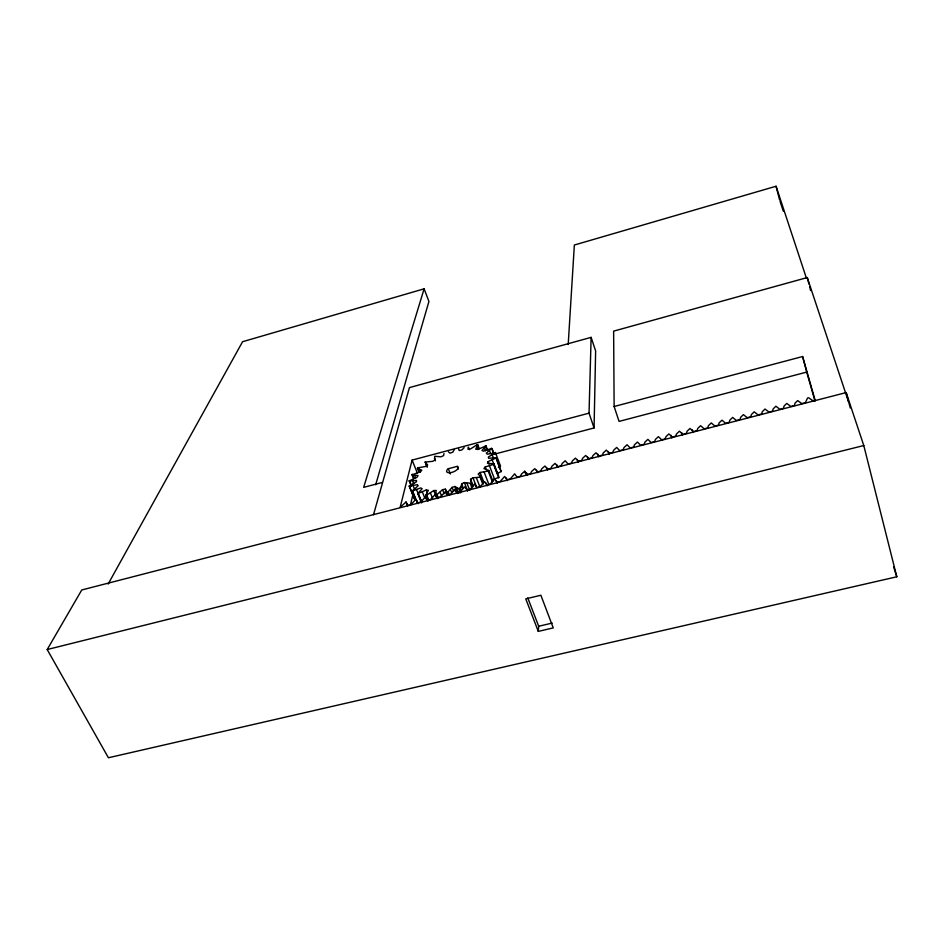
<?xml version="1.0" encoding="UTF-8"?>
<svg xmlns="http://www.w3.org/2000/svg" width="944" height="944" viewBox="0 0 944 944"><rect width="100%" height="100%" fill="white"/><g stroke="black" fill="none" stroke-linecap="round" stroke-linejoin="round"><path stroke-width="1.42" d="M494.585 454.111L594.071 427.962L595.629 350.967L591.121 337.362L409.436 387.618L373.517 514.704M594.071 427.962L589.032 413.165L591.121 337.362M472.307 485.983L470.549 479.292L472.968 477.794L481.051 477.109L478.148 474.077L480.083 472.448L488.225 471.044L488.791 470.478L483.918 468.578L485.216 466.938L493.594 464.389L493.924 463.846L487.458 463.185L488.048 461.663L496.143 457.675L488.567 458.277L488.414 456.967L495.529 452.801L487.198 454.194L486.337 453.167L491.659 448.353L483.493 451.173L481.995 450.524L486.018 445.922L477.747 449.427L475.705 449.167L477.782 444.813L477.015 444.801L470.372 449.025L467.929 449.167L468.389 447.078L469.392 449.698M568.205 344.43L574.353 245.027L776.062 186.239L806.483 278.35M538.292 631.394L525.761 598.862L540.877 595.251L553.255 627.89L538.292 631.394L538.682 626.25L527.779 597.894M427.219 467.245L425.13 462.053L432.706 461.345L435.054 459.929L434.582 456.282L440.978 456.813L443.609 455.622L443.975 453.557M492.261 460.058L497.335 473.463L501.122 471.575L496.143 457.675M425.13 462.053L427.632 464.896L425.709 466.442L418.003 467.811L417.437 468.354L421.815 470.195L420.458 471.788L411.997 474.797L418.003 475.493L417.295 477.015L409.224 480.968L416.481 480.437L416.493 481.794L409.236 486.007L417.401 484.697L418.145 485.782L412.457 490.809L420.741 487.942L422.169 488.685L417.767 493.582L426.31 489.96L428.34 490.29L425.933 495.034L426.712 495.081L433.744 490.561L436.234 490.455L435.68 492.756L436.034 494.703L436.954 494.597L442.535 489.688L445.32 489.157L447.362 492.603L452.07 487.399L454.937 486.467L459.091 488.85L461.297 486.101L461.64 483.847L464.377 482.585L471.245 483.269M410.369 505.241L413.083 493.983M589.032 413.165L412.091 460.094L400.138 507.341L406.014 501.984L407.808 505.359L410.982 504.544L415.749 499.459L418.216 503.671M375.677 484.756L428.93 301.478L424.116 288.817L242.584 341.716L108.147 584.041M424.116 288.817L363.664 487.364L382.131 482.502M491.777 480.036L499.022 477.31L493.924 463.846M47.2 649.543L81.762 589.976L846.154 392.586L863.784 445.533L896.8 576.784L108.418 757.761L47.2 649.543L863.784 445.533M454.123 449.958L452.731 452.235L449.993 453.132L448.388 451.846M487.293 485.841L484.661 481.617L480.166 486.679L476.909 487.517L474.726 484.189L470.183 489.252L466.95 490.089L464.826 486.762L460.247 491.824L457.014 492.65L454.949 489.311L450.335 494.385L447.114 495.211L445.096 491.859L440.447 496.933L437.249 497.759L435.29 494.408L430.594 499.47L427.408 500.296L425.496 496.933L420.776 502.007L417.59 502.833L417.118 500.981M464.177 447.645L461.84 449.981L459.173 450.524L458.572 448.778M448.294 468.72L448.117 468.849A6.148 2.655 -21.5 0 0 446.878 471.988A6.148 2.655 -21.5 0 0 451.173 472.543L452.695 472.13A6.148 2.655 -21.5 0 0 457.58 469.074A6.148 2.655 -21.5 0 0 457.274 466.36L448.294 468.72L450.382 474.006M498.385 467.575L500.544 466.124L495.34 452.4M848.562 401.896L807.273 277.56L613.624 331.132L614.131 406.51L619.063 421.402L806.719 372.089L815.05 401.224M614.131 406.51L802.612 356.525L815.097 400.162L812.855 400.74L808.619 397.743L807.521 398.038L805.409 402.663L801.822 403.584L797.668 400.586L794.99 403.265L794.411 405.507L790.836 406.427L786.741 403.407L784.051 406.085L783.437 408.339L779.886 409.259L775.862 406.227L773.148 408.905L772.511 411.159L768.959 412.08L765.006 409.035L762.28 411.726L761.607 413.979L758.079 414.888L754.197 411.844L751.436 414.522L750.751 416.776L747.223 417.696L743.412 414.628L740.639 417.319L739.931 419.573L736.414 420.481L732.662 417.413L729.877 420.104L729.134 422.369L725.629 423.266L721.948 420.186L719.151 422.877L718.384 425.142L714.891 426.039L711.269 422.947L708.448 425.638L707.658 427.915L704.177 428.812L700.625 425.709L697.781 428.399L696.967 430.676L693.498 431.573L690.017 428.458L687.161 431.148L686.312 433.426L682.854 434.323L679.444 431.196L676.565 433.886L675.692 436.163L672.246 437.06L668.895 433.921L666.004 436.612L665.107 438.901L661.673 439.786L658.393 436.647L655.478 439.338L654.558 441.627L651.136 442.512L647.914 439.361L644.988 442.052L644.044 444.341L640.622 445.226L637.471 442.063L634.521 444.754L633.554 447.055L630.155 447.928L627.052 444.754L624.09 447.456L623.099 449.757L619.712 450.63L616.68 447.444L613.694 450.146L612.68 452.447L609.305 453.321L606.331 450.123L603.334 452.825L602.296 455.126L598.921 455.999L596.018 452.79L593.009 455.492L591.935 457.805L588.584 458.666L585.74 455.456L582.708 458.159L581.622 460.471L578.271 461.333L575.486 458.111L572.442 460.814L571.332 463.126L567.993 463.988L565.267 460.755L562.211 463.457L561.078 465.77L557.751 466.631L555.084 463.386L552.004 466.1L550.848 468.413L547.532 469.274L544.936 466.017L541.844 468.731L540.652 471.044L537.348 471.906L534.811 468.637L531.696 471.351L530.493 473.676L527.2 474.525L524.722 471.245L521.595 473.959L520.368 476.283L517.076 477.133L514.657 473.853L510.267 478.903L506.987 479.741L504.627 476.449L500.202 481.499L496.933 482.337L494.632 479.045L490.16 484.095L486.903 484.933L486.243 483.104M538.682 626.25L552.205 623.075M406.014 501.984L407.69 506.008M409.354 480.472L410.959 484.402M409.224 480.968L411.383 486.219M412.457 490.809L417.354 502.763M412.08 490.491L415.891 499.789M409.236 486.007L414.782 499.636L409.366 486.431M412.363 474.266L413.956 478.183M411.997 474.797L413.602 478.714M418.357 493.771L421.638 501.795M416.54 489.629L421.413 501.583M412.575 480.968L413.649 483.599M417.767 493.582L421.579 502.928M413.201 485.83L414.817 489.794M426.712 495.081L428.895 500.45M412.091 460.094L417.319 472.979M425.933 495.034L428.104 500.403M426.9 498.456L427.998 501.158M425.496 496.933L426.594 499.636M422.393 492.072L424.564 497.417M414.628 475.398L415.702 478.018M430.417 492.969L432.588 498.338M419.207 469.487L420.257 472.094M418.003 467.811L419.584 471.717M417.437 468.354L419.018 472.26M426.31 489.96L427.396 492.626M436.954 494.597L438.04 497.299M435.68 492.756L436.753 495.447M436.718 495.919L437.804 498.621M436.034 494.703L437.119 497.405M433.744 490.561L436.919 498.456M440.046 492.225L441.662 496.273M425.933 463.634L426.983 466.242M448.353 492.343L449.427 495.045M434.382 458.218L435.408 460.814M447.362 492.603L448.447 495.305M445.32 489.157L447.468 494.55M445.91 491.104L447.527 495.152M442.535 489.688L444.152 493.724M452.07 487.399L453.675 491.446M450.595 489.889L451.669 492.591M456.648 487.918L458.784 493.334M454.937 486.467L457.604 493.216M456.436 490.809L457.51 493.535M454.949 489.311L456.023 492.025M461.64 483.847L463.221 487.906M461.297 486.101L462.359 488.815M460.07 488.473L461.132 491.187M459.091 488.85L460.696 492.921M467.079 483.434L469.723 490.219M464.377 482.585L467.551 490.703M466.336 488.249L467.398 490.974M457.274 466.36L458.312 469.003M470.549 479.292L473.463 486.573M470.348 483.741L471.929 487.824M476.46 477.994L480.13 487.47M472.968 477.794L476.637 487.257M480.083 472.448L483.706 481.9M481.051 477.109L483.139 482.537M480.059 475.41L482.667 482.183M480.295 477.664L482.903 484.437M484.107 471.988L488.768 484.154M488.791 470.478L492.91 481.298M488.225 471.044L492.355 481.865M477.782 444.813L479.281 448.742M477.015 444.801L478.514 448.73M485.216 466.938L486.243 469.628M477.204 446.866L478.207 449.486M493.594 464.389L498.703 477.865M486.018 445.922L487.517 449.875M485.393 445.769L486.892 449.722M484.437 448.164L485.44 450.795M496.237 480.52L497.276 483.269M488.048 461.663L489.075 464.342M489.488 465.864L494.609 479.328M496.06 458.17L501.122 471.575M492.072 448.636L494.078 453.934M491.659 448.353L493.157 452.318M492.272 454.961L493.783 458.961M489.582 450.913L490.585 453.568M506.267 477.924L507.294 480.685M526.41 472.72L527.436 475.481M524.722 471.245L525.737 474.006M536.534 470.1L537.466 472.637M546.682 467.469L547.603 470.018M556.866 464.837L557.786 467.398M577.339 459.551L578.235 462.112M587.616 456.884L588.513 459.468M597.93 454.217L598.815 456.802M608.278 451.551L609.151 454.135M780.086 201.426L783.284 211.173M893.661 567.002L896.8 576.784M671.042 435.314L671.868 437.945M681.615 432.576L682.429 435.208M692.223 429.839L693.038 432.47M850.273 407.95L846.154 392.586M802.612 356.525L806.719 372.089M776.062 186.239L779.626 200.034M807.273 277.56L808.949 284.073M809.61 286.669L810.613 290.575"/></g></svg>
